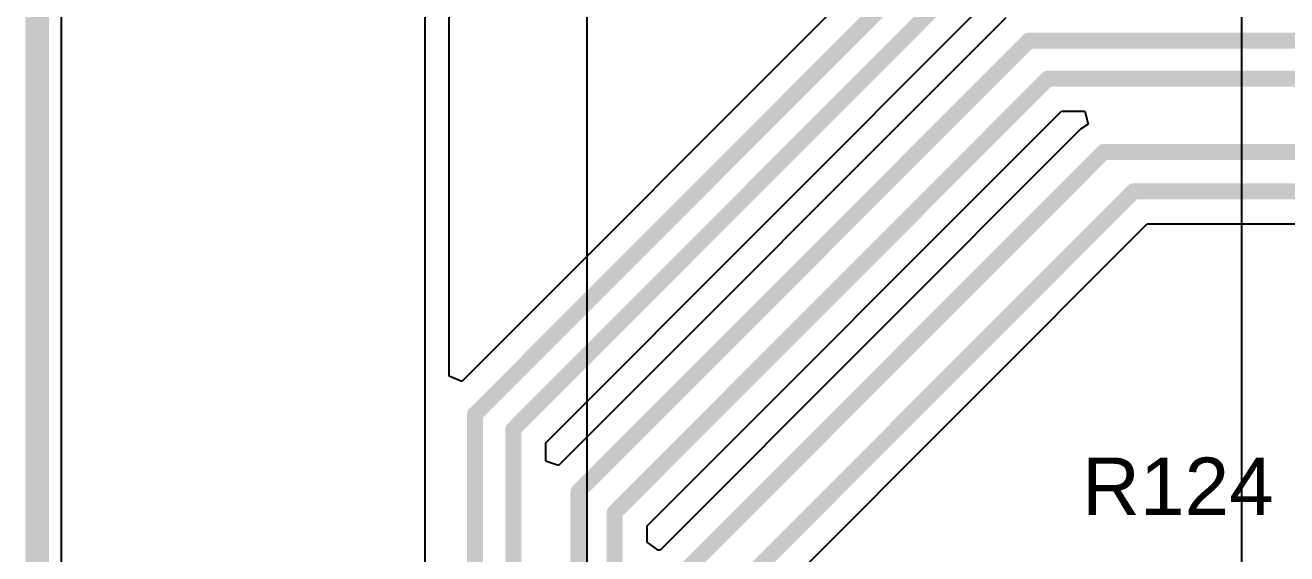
# Model space of a CAD drawing. Header units: inches. Extents: x 0 to 5379, y 0 to 5429.
# Drawn here: x -0.19 to 19.9, y 63.73 to 72.14 of the extents above; entities that cross this region are included whole.
import ezdxf

# ---------------------------------------------------------------- set-up
doc = ezdxf.new("R2010")
doc.units = ezdxf.units.IN
for name, color, linetype in [('Board Outline', 216, 'Continuous'), ('Bottom Layer', 5, 'Continuous'), ('GND01', 16, 'Continuous'), ('GND02', 76, 'Continuous'), ('PWR', 156, 'Continuous'), ('SIG 01', 90, 'Continuous'), ('Top Layer', 1, 'Continuous'), ('Top Overlay', 2, 'Continuous')]:
    doc.layers.add(name, color=color, linetype=linetype)
doc.styles.add('Arial', font='', dxfattribs={"height": 0.2})
doc.styles.get('Arial').set_extended_font_data('Arial')

msp = doc.modelspace()

# ---------------------------------------------------------------- linework, layer by layer
at = {"layer": 'Board Outline'}
msp.add_lwpolyline([(0, 0, 0.381, 0.381, 0), (0, 220, 0.381, 0.381, 0)], format="xyseb", dxfattribs=at)
at = {"layer": 'Bottom Layer'}
msp.add_line((0.388, 9.671), (0.388, 210.329), dxfattribs=at)
at = {"layer": 'GND01'}
msp.add_line((0.388, 0.388), (0.388, 219.612), dxfattribs=at)
at = {"layer": 'GND02'}
msp.add_line((0.388, 0.388), (0.388, 219.612), dxfattribs=at)
at = {"layer": 'PWR'}
msp.add_line((0.388, 0.388), (0.388, 219.612), dxfattribs=at)
at = {"layer": 'SIG 01'}
for p, q in [((0.388, 0.388), (0.388, 219.612)), ((6.172, 103.447), (6.172, 66.556)), ((6.561, 66.556), (6.561, 103.447)), ((14.233, 73.941), (6.764, 66.472)), ((8.098, 65.494), (15.093, 72.489)), ((15.423, 72.255), (8.302, 65.134)), ((9.715, 64.175), (16.309, 70.768)), ((16.309, 70.768), (16.682, 70.768)), ((16.682, 70.768), (16.736, 70.565)), ((16.736, 70.565), (16.616, 70.485)), ((16.616, 70.485), (9.918, 63.787)), ((11.706, 63.008), (17.676, 68.978)), ((17.676, 68.978), (80.72, 68.978)), ((6.172, 66.556), (6.172, 31.528)), ((6.764, 66.472), (6.561, 66.556)), ((8.098, 65.208), (8.098, 65.494)), ((8.11, 65.199), (8.098, 65.208)), ((8.302, 65.134), (8.11, 65.199)), ((9.715, 63.917), (9.715, 64.175)), ((9.888, 63.79), (9.715, 63.917)), ((9.918, 63.787), (9.888, 63.79))]:
    msp.add_line(p, q, dxfattribs=at)
for points in [[(6.97, 65.946, 0.254, 0.254, 0), (14.599, 73.575, 0.254, 0.254, 0)], [(7.581, 65.709, 0.254, 0.254, 0), (14.878, 73.007, 0.254, 0.254, 0)], [(8.619, 64.72, 0.254, 0.254, 0), (15.789, 71.889, 0.254, 0.254, 0)], [(15.789, 71.889, 0.254, 0.254, 0), (69.468, 71.889, 0.254, 0.254, 0)], [(9.197, 64.389, 0.254, 0.254, 0), (16.094, 71.286, 0.254, 0.254, 0)], [(16.094, 71.286, 0.254, 0.254, 0), (69.805, 71.286, 0.254, 0.254, 0)], [(10.084, 63.221, 0.254, 0.254, 0), (16.982, 70.119, 0.254, 0.254, 0)], [(16.982, 70.119, 0.254, 0.254, 0), (80.462, 70.119, 0.254, 0.254, 0)], [(11.151, 63.185, 0.254, 0.254, 0), (17.461, 69.496, 0.254, 0.254, 0)], [(17.461, 69.496, 0.254, 0.254, 0), (80.72, 69.496, 0.254, 0.254, 0)], [(6.97, 32.139, 0.254, 0.254, 0), (6.97, 65.946, 0.254, 0.254, 0)], [(7.581, 32.56, 0.254, 0.254, 0), (7.581, 65.709, 0.254, 0.254, 0)], [(8.619, 47.587, 0.254, 0.254, 0), (8.619, 64.72, 0.254, 0.254, 0)], [(9.197, 48.041, 0.254, 0.254, 0), (9.197, 64.389, 0.254, 0.254, 0)]]:
    msp.add_lwpolyline(points, format="xyseb", dxfattribs=at)
for points in [[(15.725, 71.889, 0.127, 0.127, 1), (15.852, 71.889, 0.127, 0.127, 1)], [(15.725, 71.889, 0.127, 0.127, 1), (15.852, 71.889, 0.127, 0.127, 1)], [(16.031, 71.286, 0.127, 0.127, 1), (16.158, 71.286, 0.127, 0.127, 1)], [(16.031, 71.286, 0.127, 0.127, 1), (16.158, 71.286, 0.127, 0.127, 1)], [(16.918, 70.119, 0.127, 0.127, 1), (17.045, 70.119, 0.127, 0.127, 1)], [(16.918, 70.119, 0.127, 0.127, 1), (17.045, 70.119, 0.127, 0.127, 1)], [(17.398, 69.496, 0.127, 0.127, 1), (17.525, 69.496, 0.127, 0.127, 1)], [(17.398, 69.496, 0.127, 0.127, 1), (17.525, 69.496, 0.127, 0.127, 1)], [(6.906, 65.946, 0.127, 0.127, 1), (7.033, 65.946, 0.127, 0.127, 1)], [(6.906, 65.946, 0.127, 0.127, 1), (7.033, 65.946, 0.127, 0.127, 1)], [(7.517, 65.709, 0.127, 0.127, 1), (7.644, 65.709, 0.127, 0.127, 1)], [(7.517, 65.709, 0.127, 0.127, 1), (7.644, 65.709, 0.127, 0.127, 1)], [(8.556, 64.72, 0.127, 0.127, 1), (8.683, 64.72, 0.127, 0.127, 1)], [(8.556, 64.72, 0.127, 0.127, 1), (8.683, 64.72, 0.127, 0.127, 1)], [(9.134, 64.389, 0.127, 0.127, 1), (9.261, 64.389, 0.127, 0.127, 1)], [(9.134, 64.389, 0.127, 0.127, 1), (9.261, 64.389, 0.127, 0.127, 1)]]:
    msp.add_lwpolyline(points, format="xyseb", close=True, dxfattribs=at)
at = {"layer": 'Top Layer'}
for p, q in [((0.388, 9.671), (0.388, 72.415)), ((8.753, 72.415), (8.753, 60.782)), ((8.753, 72.415), (8.753, 61.925)), ((19.182, 62.556), (19.182, 72.415))]:
    msp.add_line(p, q, dxfattribs=at)

# ---------------------------------------------------------------- texts
at = {"layer": 'Top Overlay', "style": 'Arial'}
msp.add_text('R124', height=0.9144, dxfattribs=at).set_placement((16.638, 64.346))

doc.saveas('drawing.dxf')
